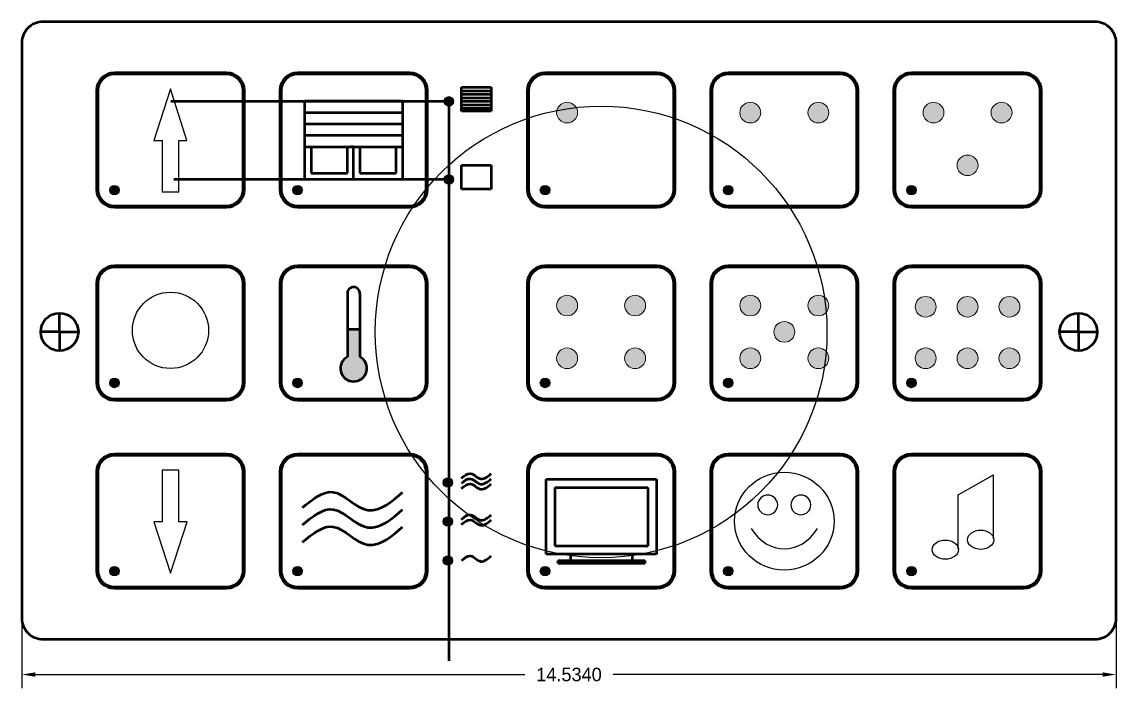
# Model space of a CAD drawing. Header units: centimetres. Extents: x -12 to 94, y -28 to 4.
# Drawn here: x 27.8 to 42.34, y -8.44 to 0.41 of the extents above; entities that cross this region are included whole.
import ezdxf

# ---------------------------------------------------------------- set-up
doc = ezdxf.new("R2010")
doc.units = ezdxf.units.CM
doc.header["$MEASUREMENT"] = 0
doc.layers.add('grafika koło', color=7, linetype='Continuous', lineweight=50)
for name, color, linetype in [('LED_info', 1, 'Continuous'), ('Podświetlenie_klawiszy', 5, 'Continuous'), ('Pole_Touch', 7, 'Continuous'), ('Warstwa 1', 7, 'Continuous'), ('wymiary', 1, 'Continuous')]:
    doc.layers.add(name, color=color, linetype=linetype)
doc.dimstyles.get("Standard").update_dxf_attribs({"dimtxt": 0.18, "dimasz": 0.18, "dimexe": 0.18, "dimexo": 0.0625, "dimgap": 0.09, "dimtad": 0, "dimtih": 1, "dimtoh": 1, "dimdec": 4, "dimzin": 0, "dimdsep": 46, "dimtxsty": 'Standard', "dimcen": 0.09, "dimadec": 0, "dimazin": 0, "dimtfac": 1, "dimtdec": 4, "dimtofl": 0, "dimtmove": 0, "dimatfit": 3, "dimfxl": 1, "dimtolj": 1, "dimtzin": 0, "dimarcsym": 0})

# ---------------------------------------------------------------- blocks, each defined once
blk = doc.blocks.new('Pole_Touch')
at = {"layer": 'Pole_Touch', "lineweight": 100}
blk.add_open_spline([(-0.028, 1.108), (-0.028, 1.108), (1.044, 1.108), (1.044, 1.108), (1.044, 1.108), (1.134, 1.108), (1.208, 1.034), (1.208, 0.944), (1.208, 0.944), (1.208, 0.944), (1.208, -0.019), (1.208, -0.019), (1.208, -0.019), (1.208, -0.109), (1.134, -0.183), (1.044, -0.183), (1.044, -0.183), (1.044, -0.183), (-0.028, -0.183), (-0.028, -0.183), (-0.028, -0.183), (-0.118, -0.183), (-0.192, -0.109), (-0.192, -0.019), (-0.192, -0.019), (-0.192, -0.019), (-0.192, 0.944), (-0.192, 0.944), (-0.192, 0.944), (-0.192, 1.034), (-0.118, 1.108), (-0.028, 1.108)], degree=3, knots=[0, 0, 0, 0, 0.111111, 0.111111, 0.111111, 0.111111, 0.222222, 0.222222, 0.222222, 0.222222, 0.333333, 0.333333, 0.333333, 0.333333, 0.444444, 0.444444, 0.444444, 0.444444, 0.555556, 0.555556, 0.555556, 0.555556, 0.666667, 0.666667, 0.666667, 0.666667, 0.777778, 0.777778, 0.777778, 0.777778, 1, 1, 1, 1], dxfattribs=at)
blk = doc.blocks.new('LED_1')
at = {"layer": 'Podświetlenie_klawiszy'}
blk.add_hatch(color=256, dxfattribs=at).paths.add_polyline_path([(0.0625, 0, 1), (-0.0625, 0, 1)])
blk.add_circle((0, 0), 0.0625, dxfattribs=at)
blk = doc.blocks.new('grafika koło')
h = blk.add_hatch(color=256)
edge = h.paths.add_edge_path()
edge.add_ellipse((0, 0), major_axis=(0, 0.1), ratio=1, start_angle=0, end_angle=360)
at = {"layer": 'grafika koło', "lineweight": 0}
blk.add_ellipse((0, 0), major_axis=(0, 0.1), ratio=1, dxfattribs=at)
blk = doc.blocks.new('LED_info')
at = {"layer": 'LED_info'}
blk.add_hatch(color=256, dxfattribs=at).paths.add_polyline_path([(0.0625, 0, 1), (-0.0625, 0, 1)])
blk.add_circle((0, 0), 0.0625, dxfattribs=at)
blk = doc.blocks.new('łeb')
at = {"layer": 'grafika koło'}
for q in [(0, 0.25), (-0.25, 0), (0.25, 0), (0, -0.25)]:
    blk.add_line((0, 0), q, dxfattribs=at)
blk.add_circle((0, 0), 0.25, dxfattribs=at)
blk = doc.blocks.new('*D28')
at = {"layer": 'Defpoints', "color": 0}
for p in [(27.801, -7.512), (42.335, -7.512), (27.801, -8.256)]:
    blk.add_point(p, dxfattribs=at)
at = {"layer": 'grafika koło', "color": 0, "lineweight": -2}
for p, q in [((27.801, -7.574), (27.801, -8.436)), ((42.335, -7.574), (42.335, -8.436)), ((27.981, -8.256), (34.483, -8.256)), ((42.155, -8.256), (35.653, -8.256))]:
    blk.add_line(p, q, dxfattribs=at)
at = {"layer": 'grafika koło', "color": 0}
for points in [[(27.981, -8.226), (27.981, -8.286), (27.801, -8.256)], [(42.155, -8.226), (42.155, -8.286), (42.335, -8.256)]]:
    blk.add_solid(points, dxfattribs=at)
at = {"layer": 'grafika koło', "color": 0, "insert": (35.068, -8.256), "char_height": 0.18, "attachment_point": 5}
blk.add_mtext('\\A1;14.5340', dxfattribs=at)

msp = doc.modelspace()

# ---------------------------------------------------------------- hatches: boundary and pattern name
at = {"layer": 'grafika koło'}
h = msp.add_hatch(color=256, dxfattribs=at)
edge = h.paths.add_edge_path()
edge.add_line((32.29034, -4.03555), (32.29034, -3.6684))
edge.add_line((32.29034, -3.6684), (32.12445, -3.6684))
edge.add_line((32.12445, -3.6684), (32.12445, -4.03555))
edge.add_ellipse((32.20739, -4.18859), major_axis=(-0.17635, 0), ratio=0.98339024, start_angle=-61.942685, end_angle=241.942685)

# ---------------------------------------------------------------- linework, layer by layer
for p, q in [((42.05689, 0.41458), (28.07915, 0.41458)), ((27.80103, 0.14108), (27.80103, -7.51192)), ((42.33502, -7.51192), (42.33502, 0.14108)), ((33.63834, -0.45414), (34.03432, -0.45414)), ((33.63834, -0.77175), (33.63834, -0.45414)), ((33.63834, -0.50047), (34.03432, -0.50047)), ((33.63834, -0.5468), (34.03432, -0.5468)), ((34.03432, -0.45414), (34.03432, -0.77175)), ((33.47321, -0.64095), (29.78104, -0.64095)), ((31.55823, -0.63607), (32.85656, -0.63607)), ((31.55823, -1.67744), (31.55823, -0.63607)), ((32.85656, -0.63607), (32.85656, -1.67744)), ((33.47321, -0.64095), (33.47321, -8.07441)), ((33.63834, -0.59313), (34.03432, -0.59313)), ((33.63834, -0.63947), (34.03432, -0.63947)), ((33.63834, -0.6858), (34.03432, -0.6858)), ((31.55823, -0.78798), (32.85656, -0.78798)), ((33.63834, -0.73213), (34.03432, -0.73213)), ((34.03432, -0.77175), (33.63834, -0.77175)), ((31.55823, -0.93989), (32.85656, -0.93989)), ((31.55823, -1.0918), (32.85656, -1.0918)), ((31.55823, -1.24372), (32.85656, -1.24372)), ((31.64167, -1.24372), (31.64167, -1.59539)), ((32.12396, -1.59539), (32.12396, -1.24372)), ((32.20739, -1.24372), (32.16626, -1.24372)), ((32.20739, -1.24372), (32.24874, -1.24372)), ((32.20739, -1.67744), (32.20739, -1.24372)), ((32.29083, -1.24372), (32.29083, -1.59539)), ((32.77312, -1.59539), (32.77312, -1.24372)), ((31.64167, -1.59539), (32.12396, -1.59539)), ((32.29083, -1.59539), (32.77312, -1.59539)), ((33.63834, -1.49105), (34.03432, -1.49105)), ((33.63834, -1.80866), (33.63834, -1.49105)), ((34.03432, -1.49105), (34.03432, -1.80866)), ((33.47321, -1.67786), (29.82106, -1.67786)), ((32.85656, -1.67744), (31.55823, -1.67744)), ((34.03432, -1.80866), (33.63834, -1.80866)), ((32.12445, -3.19961), (32.12445, -4.03555)), ((32.29034, -3.19961), (32.29034, -4.03555)), ((32.12445, -3.6684), (32.29034, -3.6684)), ((34.76601, -5.66224), (36.23165, -5.66224)), ((34.76601, -6.65719), (34.76601, -5.66224)), ((36.23165, -5.66224), (36.23165, -6.65719)), ((34.88272, -5.77011), (36.11494, -5.77011)), ((34.88272, -6.54932), (34.88272, -5.77011)), ((36.11494, -5.77011), (36.11494, -6.54932)), ((36.23165, -6.65719), (34.76601, -6.65719)), ((36.11494, -6.54932), (34.88272, -6.54932)), ((35.90957, -6.65719), (35.08809, -6.65719)), ((35.08809, -6.65719), (35.08809, -6.74027)), ((35.90957, -6.74027), (35.90957, -6.65719)), ((34.92223, -6.74027), (36.07547, -6.74027)), ((34.92223, -6.78062), (34.92223, -6.74027)), ((36.07547, -6.78062), (34.92223, -6.78062)), ((35.08809, -6.74027), (35.90957, -6.74027)), ((36.07547, -6.74027), (36.07547, -6.78062)), ((28.07915, -7.78542), (42.05689, -7.78542))]:
    msp.add_line(p, q, dxfattribs=at)
for centre, major_axis, start_param, end_param in [((28.07915, 0.14108), (-0.27812, 0), -1.57079633, 0), ((42.05689, 0.14108), (-0.27812, 0), 3.14159265, 4.71238898), ((32.20739, -3.19036), (0.08348, 0), -0.11293593, 3.25452858), ((32.20739, -4.18859), (-0.17635, 0), -1.08110381, 4.22269646), ((28.07915, -7.51192), (0.27812, 0), 3.14159265, 4.71238898), ((42.05689, -7.51192), (0.27812, 0), 4.71238898, 6.28318531)]:
    msp.add_ellipse(centre, major_axis=major_axis, ratio=0.98339024, start_param=start_param, end_param=end_param, dxfattribs=at)
for points, knots in [([(33.63834, -5.64671), (33.67944, -5.61312), (33.76698, -5.54159), (33.89356, -5.70733), (33.9969, -5.62058), (34.03432, -5.5856)], [0, 0, 0, 0, 0.134870244, 0.287190431, 0.439510618, 0.439510618, 0.439510618, 0.439510618]), ([(33.63834, -5.71519), (33.67944, -5.6816), (33.76698, -5.61007), (33.89356, -5.7758), (33.9969, -5.68905), (34.03432, -5.65407)], [0, 0, 0, 0, 0.134870244, 0.287190431, 0.439510618, 0.439510618, 0.439510618, 0.439510618]), ([(31.52628, -6.03747), (31.66438, -5.92462), (31.95844, -5.68432), (32.38367, -6.24109), (32.73084, -5.94966), (32.85656, -5.83215)], [0, 0, 0, 0, 0.45308378, 0.96478899, 1.4764942, 1.4764942, 1.4764942, 1.4764942]), ([(33.63834, -5.78366), (33.67944, -5.75007), (33.76698, -5.67854), (33.89356, -5.84428), (33.9969, -5.75753), (34.03432, -5.72255)], [0, 0, 0, 0, 0.134870244, 0.287190431, 0.439510618, 0.439510618, 0.439510618, 0.439510618]), ([(31.52628, -6.2675), (31.66438, -6.15465), (31.95844, -5.91435), (32.38367, -6.47112), (32.73084, -6.1797), (32.85656, -6.06219)], [0, 0, 0, 0, 0.45308378, 0.96478899, 1.4764942, 1.4764942, 1.4764942, 1.4764942]), ([(33.63834, -6.19401), (33.67944, -6.16041), (33.76698, -6.08888), (33.89356, -6.25462), (33.9969, -6.16787), (34.03432, -6.13289)], [0, 0, 0, 0, 0.134870244, 0.287190431, 0.439510618, 0.439510618, 0.439510618, 0.439510618]), ([(33.63834, -6.26248), (33.67944, -6.22889), (33.76698, -6.15736), (33.89356, -6.3231), (33.9969, -6.23635), (34.03432, -6.20137)], [0, 0, 0, 0, 0.134870244, 0.287190431, 0.439510618, 0.439510618, 0.439510618, 0.439510618]), ([(31.52628, -6.49754), (31.66438, -6.38469), (31.95844, -6.14439), (32.38367, -6.70116), (32.73084, -6.40974), (32.85656, -6.29222)], [0, 0, 0, 0, 0.45308378, 0.96478899, 1.4764942, 1.4764942, 1.4764942, 1.4764942]), ([(33.63834, -6.74177), (33.67944, -6.70817), (33.76698, -6.63664), (33.89356, -6.80238), (33.9969, -6.71563), (34.03432, -6.68065)], [0, 0, 0, 0, 0.134870244, 0.287190431, 0.439510618, 0.439510618, 0.439510618, 0.439510618])]:
    msp.add_open_spline(points, degree=3, knots=knots, dxfattribs=at)
at = {"layer": 'Warstwa 1'}
msp.add_ellipse((29.77439, -3.68336), major_axis=(0, 0.50654), ratio=0.9987438, dxfattribs=at)
for centre in [(40.53597, -6.46513), (40.06624, -6.59669)]:
    msp.add_ellipse(centre, major_axis=(-0.17383, 0), ratio=0.73754268, start_param=3.14159265, end_param=9.42477796, dxfattribs=at)
for points, knots in [([(29.66312, -1.84524), (29.66312, -1.84524), (29.66312, -1.161), (29.66312, -1.161), (29.66312, -1.161), (29.66312, -1.161), (29.55417, -1.161), (29.55417, -1.161), (29.55417, -1.161), (29.55417, -1.161), (29.77471, -0.47675), (29.77471, -0.47675), (29.77471, -0.47675), (29.77471, -0.47675), (29.99391, -1.161), (29.99391, -1.161), (29.99391, -1.161), (29.99391, -1.161), (29.88498, -1.161), (29.88498, -1.161), (29.88498, -1.161), (29.88498, -1.161), (29.88498, -1.84524), (29.88498, -1.84524), (29.88498, -1.84524), (29.88498, -1.84524), (29.66312, -1.84524), (29.66312, -1.84524)], [0, 0, 0, 0, 0.125, 0.125, 0.125, 0.125, 0.25, 0.25, 0.25, 0.25, 0.375, 0.375, 0.375, 0.375, 0.5, 0.5, 0.5, 0.5, 0.625, 0.625, 0.625, 0.625, 0.75, 0.75, 0.75, 0.75, 1, 1, 1, 1]), ([(29.88628, -5.5407), (29.88628, -5.5407), (29.88628, -6.22494), (29.88628, -6.22494), (29.88628, -6.22494), (29.88628, -6.22494), (29.99523, -6.22494), (29.99523, -6.22494), (29.99523, -6.22494), (29.99523, -6.22494), (29.77469, -6.90918), (29.77469, -6.90918), (29.77469, -6.90918), (29.77469, -6.90918), (29.55549, -6.22494), (29.55549, -6.22494), (29.55549, -6.22494), (29.55549, -6.22494), (29.66442, -6.22494), (29.66442, -6.22494), (29.66442, -6.22494), (29.66442, -6.22494), (29.66442, -5.5407), (29.66442, -5.5407), (29.66442, -5.5407), (29.66442, -5.5407), (29.88628, -5.5407), (29.88628, -5.5407)], [0, 0, 0, 0, 0.125, 0.125, 0.125, 0.125, 0.25, 0.25, 0.25, 0.25, 0.375, 0.375, 0.375, 0.375, 0.5, 0.5, 0.5, 0.5, 0.625, 0.625, 0.625, 0.625, 0.75, 0.75, 0.75, 0.75, 1, 1, 1, 1]), ([(37.26727, -6.21875), (37.26727, -6.57741), (37.5631, -6.86832), (37.92781, -6.86832), (37.92781, -6.86832), (38.29253, -6.86832), (38.58835, -6.57741), (38.58835, -6.21875), (38.58835, -6.21875), (38.58835, -5.86009), (38.29253, -5.56918), (37.92781, -5.56918), (37.92781, -5.56918), (37.5631, -5.56918), (37.26727, -5.86009), (37.26727, -6.21875)], [0, 0, 0, 0, 0.2, 0.2, 0.2, 0.2, 0.4, 0.4, 0.4, 0.4, 0.6, 0.6, 0.6, 0.6, 1, 1, 1, 1]), ([(37.26727, -6.21875), (37.26727, -6.57741), (37.5631, -6.86832), (37.92781, -6.86832), (37.92781, -6.86832), (38.29253, -6.86832), (38.58835, -6.57741), (38.58835, -6.21875), (38.58835, -6.21875), (38.58835, -5.86009), (38.29253, -5.56918), (37.92781, -5.56918), (37.92781, -5.56918), (37.5631, -5.56918), (37.26727, -5.86009), (37.26727, -6.21875)], [0, 0, 0, 0, 0.2, 0.2, 0.2, 0.2, 0.4, 0.4, 0.4, 0.4, 0.6, 0.6, 0.6, 0.6, 1, 1, 1, 1]), ([(40.70784, -6.45241), (40.70784, -6.45241), (40.70784, -5.60223), (40.70784, -5.60223), (40.70784, -5.60223), (40.70784, -5.60223), (40.70784, -5.60223), (40.70784, -5.60223)], [0, 0, 0, 0, 0.33333333, 0.33333333, 0.33333333, 0.33333333, 1, 1, 1, 1]), ([(37.57552, -6.00222), (37.57552, -5.93048), (37.63467, -5.87231), (37.70762, -5.87231), (37.70762, -5.87231), (37.78058, -5.87231), (37.83973, -5.93048), (37.83973, -6.00222), (37.83973, -6.00222), (37.83973, -6.07396), (37.78058, -6.13213), (37.70762, -6.13213), (37.70762, -6.13213), (37.63467, -6.13213), (37.57552, -6.07396), (37.57552, -6.00222)], [0, 0, 0, 0, 0.2, 0.2, 0.2, 0.2, 0.4, 0.4, 0.4, 0.4, 0.6, 0.6, 0.6, 0.6, 1, 1, 1, 1]), ([(37.57552, -6.00222), (37.57552, -5.93048), (37.63467, -5.87231), (37.70762, -5.87231), (37.70762, -5.87231), (37.78058, -5.87231), (37.83973, -5.93048), (37.83973, -6.00222), (37.83973, -6.00222), (37.83973, -6.07396), (37.78058, -6.13213), (37.70762, -6.13213), (37.70762, -6.13213), (37.63467, -6.13213), (37.57552, -6.07396), (37.57552, -6.00222)], [0, 0, 0, 0, 0.2, 0.2, 0.2, 0.2, 0.4, 0.4, 0.4, 0.4, 0.6, 0.6, 0.6, 0.6, 1, 1, 1, 1]), ([(38.01587, -6.00222), (38.01587, -5.93048), (38.07502, -5.87231), (38.14797, -5.87231), (38.14797, -5.87231), (38.22093, -5.87231), (38.28008, -5.93048), (38.28008, -6.00222), (38.28008, -6.00222), (38.28008, -6.07396), (38.22093, -6.13213), (38.14797, -6.13213), (38.14797, -6.13213), (38.07502, -6.13213), (38.01587, -6.07396), (38.01587, -6.00222)], [0, 0, 0, 0, 0.2, 0.2, 0.2, 0.2, 0.4, 0.4, 0.4, 0.4, 0.6, 0.6, 0.6, 0.6, 1, 1, 1, 1]), ([(38.01587, -6.00222), (38.01587, -5.93048), (38.07502, -5.87231), (38.14797, -5.87231), (38.14797, -5.87231), (38.22093, -5.87231), (38.28008, -5.93048), (38.28008, -6.00222), (38.28008, -6.00222), (38.28008, -6.07396), (38.22093, -6.13213), (38.14797, -6.13213), (38.14797, -6.13213), (38.07502, -6.13213), (38.01587, -6.07396), (38.01587, -6.00222)], [0, 0, 0, 0, 0.2, 0.2, 0.2, 0.2, 0.4, 0.4, 0.4, 0.4, 0.6, 0.6, 0.6, 0.6, 1, 1, 1, 1]), ([(40.23784, -6.58832), (40.23784, -6.58832), (40.23784, -5.90456), (40.23784, -5.90456), (40.23784, -5.90456), (40.23784, -5.90456), (40.23784, -5.86634), (40.23784, -5.86634)], [0, 0, 0, 0, 0.33333333, 0.33333333, 0.33333333, 0.33333333, 1, 1, 1, 1])]:
    msp.add_open_spline(points, degree=3, knots=knots, dxfattribs=at)
for points in [[(40.23784, -5.86634), (40.23784, -5.86634), (40.70784, -5.60223), (40.70784, -5.60223)], [(37.48746, -6.31595), (37.70762, -6.67394), (38.148, -6.67394), (38.36816, -6.31595)]]:
    msp.add_open_spline(points, degree=3, dxfattribs=at)
at = {"layer": 'wymiary'}
msp.add_circle((35.49446, -3.7041), 3, dxfattribs=at)

# ---------------------------------------------------------------- block references
at = {"xscale": 1.390608737494973, "yscale": 1.367511065347919, "zscale": 1.367511065347922}
for p in [(29.06797, -1.78723), (31.50153, -1.78723), (34.78796, -1.78723), (37.22152, -1.78723), (39.65509, -1.78723), (29.06797, -4.35036), (31.50153, -4.35036), (34.78796, -4.35036), (37.22152, -4.35036), (39.65509, -4.35036), (29.06797, -6.85114), (31.50153, -6.85114), (34.78796, -6.85114), (37.22152, -6.85114), (39.65509, -6.85114)]:
    msp.add_blockref('Pole_Touch', p, dxfattribs=at)
at = {"layer": 'grafika koło', "xscale": 1.390608737494973, "yscale": 1.367511065347919, "zscale": 1.367511065347922}
for p in [(35.04251, -0.79092), (37.47608, -0.79092), (38.37997, -0.79092), (39.90964, -0.79092), (40.81354, -0.79092), (40.36159, -1.49104), (35.04251, -3.35405), (35.94641, -3.35405), (37.47608, -3.35405), (38.37997, -3.35405), (39.80534, -3.37041), (40.36159, -3.37041), (40.91783, -3.37041), (37.92803, -3.7041), (35.04251, -4.05416), (35.94641, -4.05416), (37.47608, -4.05416), (38.37997, -4.05416), (39.80534, -4.05416), (40.36159, -4.05416), (40.91783, -4.05416)]:
    msp.add_blockref('grafika koło', p, dxfattribs=at)
at = {"layer": 'grafika koło'}
for p in [(28.30103, -3.7041), (41.83502, -3.7041)]:
    msp.add_blockref('łeb', p, dxfattribs=at)
at = {"layer": 'LED_info'}
for p in [(33.47321, -0.64095), (33.47321, -1.67786), (33.45939, -5.70485), (33.45939, -6.22331), (33.45939, -6.74177)]:
    msp.add_blockref('LED_info', p, dxfattribs=at)
at = {"layer": 'wymiary'}
for p in [(29.02965, -1.81935), (31.46322, -1.81935), (34.74965, -1.81935), (37.18321, -1.81935), (39.61678, -1.81935), (29.02965, -4.38248), (31.46322, -4.38248), (34.74965, -4.38248), (37.18321, -4.38248), (39.61678, -4.38248), (29.02965, -6.88325), (31.46322, -6.88325), (34.74965, -6.88325), (37.18321, -6.88325), (39.61678, -6.88325)]:
    msp.add_blockref('LED_1', p, dxfattribs=at)

# ---------------------------------------------------------------- dimensions: what is measured, and where the dimension line sits
at = {"layer": 'grafika koło'}
dim = msp.add_aligned_dim(p1=(42.33502, -7.51192), p2=(27.80103, -7.51192), distance=0.74426, dimstyle='Standard', dxfattribs=at)
dim.commit()
dim.dimension.update_dxf_attribs({"geometry": '*D28', "text_midpoint": (35.06802, -8.25618)})

doc.saveas('drawing.dxf')
